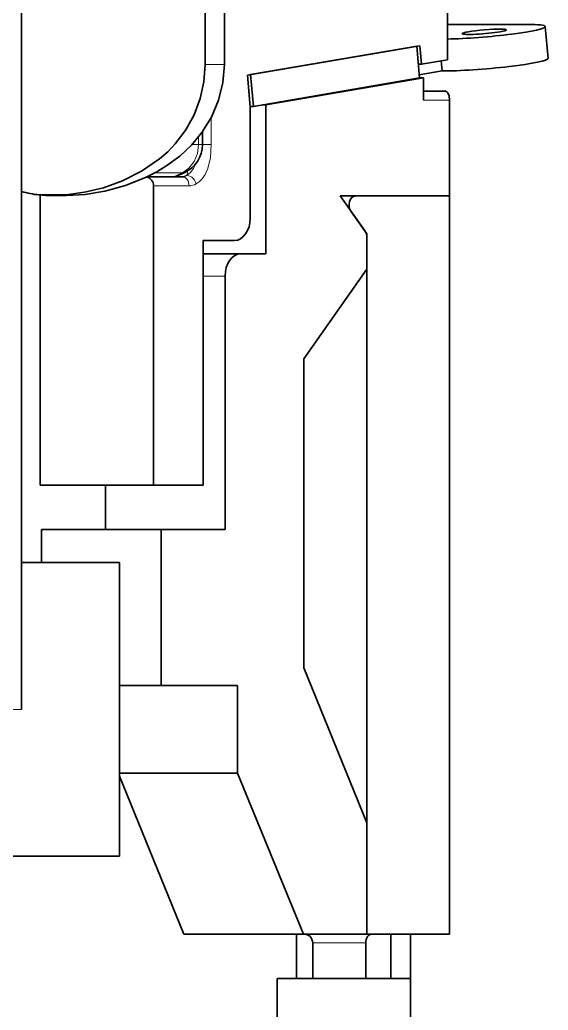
# Model space of a CAD drawing. Extents: x 386 to 1062, y 188 to 634.
# Drawn here: x 594.23 to 606.11, y 594.55 to 616.81 of the extents above; entities that cross this region are included whole.
import ezdxf

# ---------------------------------------------------------------- set-up
doc = ezdxf.new("R2010")
doc.units = 0

msp = doc.modelspace()

# ---------------------------------------------------------------- linework, layer by layer
at = {"color": 7, "lineweight": 35, "ltscale": 0.412585}
msp.add_line((598.398, 615.805), (598.427, 632.309), dxfattribs=at)
at = {"color": 7, "lineweight": 35, "ltscale": 0.412557}
msp.add_line((598.854, 632.309), (598.83, 615.807), dxfattribs=at)
at = {"color": 7, "lineweight": 35}
for p, q in [((594.271, 630.309), (594.271, 601.309)), ((600.016, 499.759), (600.016, 595.259)), ((603.016, 499.759), (603.016, 595.259))]:
    msp.add_line(p, q, dxfattribs=at)
at = {"color": 7, "lineweight": 35, "ltscale": 0.049144}
msp.add_line((603.85, 617.877), (603.85, 615.911), dxfattribs=at)
at = {"color": 7, "lineweight": 35, "ltscale": 0.044902}
msp.add_line((605.642, 616.705), (603.846, 616.705), dxfattribs=at)
at = {"color": 7, "lineweight": 35, "ltscale": 0.017936}
msp.add_line((606.047, 616.657), (606.108, 615.942), dxfattribs=at)
at = {"color": 7, "lineweight": 35, "ltscale": 0.098305}
msp.add_line((603.227, 616.227), (599.351, 615.564), dxfattribs=at)
at = {"color": 7, "lineweight": 35, "ltscale": 0.094745}
for p, q in [((599.421, 615.576), (603.157, 616.215)), ((599.482, 614.861), (603.218, 615.501))]:
    msp.add_line(p, q, dxfattribs=at)
at = {"color": 7, "lineweight": 35, "ltscale": 0.017935}
for p, q in [((603.157, 616.215), (603.218, 615.501)), ((599.412, 614.849), (599.351, 615.564)), ((599.421, 615.576), (599.482, 614.861))]:
    msp.add_line(p, q, dxfattribs=at)
at = {"color": 7, "lineweight": 35, "ltscale": 0.010463}
msp.add_line((603.262, 615.81), (603.227, 616.227), dxfattribs=at)
at = {"color": 7, "lineweight": 13, "ltscale": 0.010783}
msp.add_line((598.83, 615.805), (598.398, 615.805), dxfattribs=at)
at = {"color": 7, "lineweight": 35, "ltscale": 2.74658e-05}
msp.add_line((598.83, 615.805), (598.83, 615.807), dxfattribs=at)
at = {"color": 7, "lineweight": 35, "ltscale": 0.001781}
for p, q in [((603.191, 615.81), (603.262, 615.81)), ((599.482, 614.861), (599.411, 614.861))]:
    msp.add_line(p, q, dxfattribs=at)
at = {"color": 7, "lineweight": 35, "ltscale": 0.014891}
msp.add_line((603.85, 615.911), (603.262, 615.81), dxfattribs=at)
at = {"color": 7, "lineweight": 35, "ltscale": 0.005677}
msp.add_line((603.705, 615.886), (603.724, 615.66), dxfattribs=at)
at = {"color": 7, "lineweight": 35, "ltscale": 0.013002}
msp.add_line((603.212, 615.572), (603.724, 615.66), dxfattribs=at)
at = {"color": 7, "lineweight": 35, "ltscale": 0.089853}
msp.add_line((599.766, 614.898), (603.308, 615.504), dxfattribs=at)
at = {"color": 7, "lineweight": 35, "ltscale": 0.002271}
msp.add_line((603.217, 615.504), (603.308, 615.504), dxfattribs=at)
at = {"color": 7, "lineweight": 35, "ltscale": 0.0125}
msp.add_line((603.308, 615.004), (603.308, 615.504), dxfattribs=at)
at = {"color": 7, "lineweight": 35, "ltscale": 0.012424}
msp.add_line((603.308, 615.204), (603.805, 615.204), dxfattribs=at)
at = {"color": 7, "lineweight": 35, "ltscale": 0.001768}
msp.add_line((599.695, 614.898), (599.766, 614.898), dxfattribs=at)
at = {"color": 7, "lineweight": 35, "ltscale": 0.08371}
msp.add_line((599.766, 614.898), (599.766, 611.549), dxfattribs=at)
at = {"color": 7, "lineweight": 13, "ltscale": 0.014597}
msp.add_line((603.308, 615.004), (603.892, 615.004), dxfattribs=at)
at = {"color": 7, "lineweight": 35, "ltscale": 0.028195}
msp.add_line((603.892, 615.004), (603.892, 613.876), dxfattribs=at)
at = {"color": 7, "lineweight": 35, "ltscale": 0.049762}
msp.add_line((599.412, 612.859), (599.412, 614.849), dxfattribs=at)
at = {"color": 7, "lineweight": 13, "ltscale": 0.015303}
msp.add_line((598.537, 614.003), (598.537, 614.615), dxfattribs=at)
at = {"color": 7, "lineweight": 35, "ltscale": 0.007208}
msp.add_line((598.338, 614.291), (598.338, 614.003), dxfattribs=at)
at = {"color": 7, "lineweight": 13, "ltscale": 0.003722}
msp.add_line((598.101, 614.003), (598.25, 614.003), dxfattribs=at)
at = {"color": 7, "lineweight": 13, "ltscale": 0.004297}
msp.add_line((598.25, 614.003), (598.25, 614.175), dxfattribs=at)
at = {"color": 7, "lineweight": 13, "ltscale": 0.002197}
msp.add_line((598.25, 614.003), (598.338, 614.003), dxfattribs=at)
at = {"color": 7, "lineweight": 13, "ltscale": 0.004976}
msp.add_line((598.537, 614.003), (598.338, 614.003), dxfattribs=at)
at = {"color": 7, "lineweight": 35, "ltscale": 0.025674}
msp.add_line((603.892, 612.849), (603.892, 613.876), dxfattribs=at)
at = {"color": 7, "lineweight": 13, "ltscale": 0.015613}
msp.add_line((597.266, 613.368), (597.89, 613.368), dxfattribs=at)
at = {"color": 7, "lineweight": 35, "ltscale": 0.003412}
msp.add_line((597.087, 613.277), (597.223, 613.277), dxfattribs=at)
at = {"color": 7, "lineweight": 35, "ltscale": 0.01682}
msp.add_line((597.896, 613.277), (597.223, 613.277), dxfattribs=at)
at = {"color": 7, "lineweight": 13, "ltscale": 0.000480429}
msp.add_line((597.967, 613.299), (597.95, 613.291), dxfattribs=at)
at = {"color": 7, "lineweight": 35, "ltscale": 0.01525}
msp.add_line((594.663, 612.873), (595.273, 612.873), dxfattribs=at)
at = {"color": 7, "lineweight": 35, "ltscale": 0.000694476}
msp.add_line((594.691, 612.87), (594.663, 612.873), dxfattribs=at)
at = {"color": 7, "lineweight": 35, "ltscale": 0.000289917}
msp.add_line((594.692, 612.859), (594.692, 612.87), dxfattribs=at)
at = {"color": 7, "lineweight": 13, "ltscale": 0.00318}
msp.add_line((597.237, 613.077), (597.365, 613.077), dxfattribs=at)
at = {"color": 7, "lineweight": 35, "ltscale": 0.005461}
msp.add_line((597.237, 612.859), (597.237, 613.077), dxfattribs=at)
at = {"color": 7, "lineweight": 13, "ltscale": 0.01682}
msp.add_line((598.037, 613.077), (597.365, 613.077), dxfattribs=at)
at = {"color": 7, "lineweight": 35, "ltscale": 0.162738}
for p, q in [((594.692, 606.349), (594.692, 612.859)), ((597.237, 606.349), (597.237, 612.859))]:
    msp.add_line(p, q, dxfattribs=at)
at = {"color": 7, "lineweight": 35, "ltscale": 0.007999}
msp.add_line((595.277, 612.859), (594.957, 612.859), dxfattribs=at)
at = {"color": 7, "lineweight": 35, "ltscale": 0.012738}
msp.add_line((599.412, 612.859), (599.412, 612.349), dxfattribs=at)
at = {"color": 7, "lineweight": 35, "ltscale": 0.008536}
msp.add_line((601.777, 612.849), (601.435, 612.849), dxfattribs=at)
at = {"color": 7, "lineweight": 35, "ltscale": 0.024188}
msp.add_line((601.435, 612.849), (601.994, 612.059), dxfattribs=at)
at = {"color": 7, "lineweight": 35, "ltscale": 0.061417}
msp.add_line((603.892, 612.849), (601.435, 612.849), dxfattribs=at)
at = {"color": 7, "lineweight": 35, "ltscale": 0.052881}
msp.add_line((603.892, 612.849), (601.777, 612.849), dxfattribs=at)
at = {"color": 7, "lineweight": 35, "ltscale": 0.414761}
msp.add_line((603.892, 596.259), (603.892, 612.849), dxfattribs=at)
at = {"color": 7, "lineweight": 35, "ltscale": 0.015526}
msp.add_line((601.677, 612.508), (602.035, 612.001), dxfattribs=at)
at = {"color": 7, "lineweight": 35, "ltscale": 0.000317383}
msp.add_line((602.035, 612.001), (602.023, 612.001), dxfattribs=at)
at = {"color": 7, "lineweight": 35, "ltscale": 0.393549}
msp.add_line((602.035, 596.259), (602.035, 612.001), dxfattribs=at)
at = {"color": 7, "lineweight": 35, "ltscale": 0.1375}
msp.add_line((598.351, 606.349), (598.351, 611.849), dxfattribs=at)
at = {"color": 7, "lineweight": 35, "ltscale": 0.017677}
msp.add_line((599.059, 611.849), (598.351, 611.849), dxfattribs=at)
at = {"color": 7, "lineweight": 35, "ltscale": 0.017929}
msp.add_line((602.035, 611.201), (602.035, 611.918), dxfattribs=at)
at = {"color": 7, "lineweight": 35, "ltscale": 0.021213}
msp.add_line((599.2, 611.549), (598.351, 611.549), dxfattribs=at)
at = {"color": 7, "lineweight": 35, "ltscale": 0.014143}
msp.add_line((599.2, 611.549), (599.766, 611.549), dxfattribs=at)
at = {"color": 7, "lineweight": 35, "ltscale": 0.061542}
msp.add_line((600.614, 609.191), (602.035, 611.201), dxfattribs=at)
at = {"color": 7, "lineweight": 13, "ltscale": 0.012375}
msp.add_line((598.846, 611.049), (598.351, 611.049), dxfattribs=at)
at = {"color": 7, "lineweight": 35, "ltscale": 0.1425}
msp.add_line((598.846, 605.349), (598.846, 611.049), dxfattribs=at)
at = {"color": 7, "lineweight": 35, "ltscale": 0.173764}
msp.add_line((600.614, 609.191), (600.614, 602.24), dxfattribs=at)
at = {"color": 7, "lineweight": 35, "ltscale": 0.025906}
msp.add_line((594.692, 606.349), (595.728, 606.349), dxfattribs=at)
at = {"color": 7, "lineweight": 35, "ltscale": 0.037733}
msp.add_line((597.237, 606.349), (595.728, 606.349), dxfattribs=at)
at = {"color": 7, "lineweight": 35, "ltscale": 0.025}
for p, q in [((596.159, 605.349), (596.159, 606.349)), ((600.455, 596.259), (600.455, 595.259)), ((602.576, 596.259), (602.576, 595.259)), ((603.016, 596.259), (603.016, 595.259))]:
    msp.add_line(p, q, dxfattribs=at)
at = {"color": 7, "lineweight": 35, "ltscale": 0.02785}
msp.add_line((598.351, 606.349), (597.237, 606.349), dxfattribs=at)
at = {"color": 7, "lineweight": 35, "ltscale": 0.026971}
msp.add_line((595.799, 605.349), (594.72, 605.349), dxfattribs=at)
at = {"color": 7, "lineweight": 35, "ltscale": 0.018512}
msp.add_line((594.72, 604.609), (594.72, 605.349), dxfattribs=at)
at = {"color": 7, "lineweight": 35, "ltscale": 0.040204}
msp.add_line((597.407, 605.349), (595.799, 605.349), dxfattribs=at)
at = {"color": 7, "lineweight": 35, "ltscale": 0.035988}
msp.add_line((597.407, 605.349), (598.846, 605.349), dxfattribs=at)
at = {"color": 7, "lineweight": 35, "ltscale": 0.0875}
msp.add_line((597.407, 601.849), (597.407, 605.349), dxfattribs=at)
at = {"color": 7, "lineweight": 35, "ltscale": 0.055}
for p, q in [((594.271, 604.609), (596.471, 604.609)), ((594.271, 598.009), (596.471, 598.009)), ((594.271, 598.009), (596.471, 598.009))]:
    msp.add_line(p, q, dxfattribs=at)
at = {"color": 7, "lineweight": 35, "ltscale": 0.0825}
for p, q in [((596.471, 601.309), (596.471, 604.609)), ((596.471, 598.009), (596.471, 601.309))]:
    msp.add_line(p, q, dxfattribs=at)
at = {"color": 7, "lineweight": 35, "ltscale": 0.077499}
msp.add_line((596.471, 599.759), (596.471, 602.859), dxfattribs=at)
at = {"color": 7, "lineweight": 35, "ltscale": 0.094008}
msp.add_line((600.614, 602.24), (602.035, 598.759), dxfattribs=at)
at = {"color": 7, "lineweight": 35, "ltscale": 0.023544}
msp.add_line((596.465, 601.849), (597.407, 601.849), dxfattribs=at)
at = {"color": 7, "lineweight": 35, "ltscale": 0.043059}
msp.add_line((599.129, 601.849), (597.407, 601.849), dxfattribs=at)
at = {"color": 7, "lineweight": 35, "ltscale": 0.049294}
msp.add_line((599.129, 599.878), (599.129, 601.849), dxfattribs=at)
at = {"color": 7, "lineweight": 13, "ltscale": 0.060001}
msp.add_line((591.871, 601.309), (594.271, 601.309), dxfattribs=at)
at = {"color": 7, "lineweight": 35, "ltscale": 0.066464}
msp.add_line((599.129, 599.878), (596.471, 599.878), dxfattribs=at)
at = {"color": 7, "lineweight": 35, "ltscale": 0.095836}
msp.add_line((597.92, 596.259), (596.471, 599.808), dxfattribs=at)
at = {"color": 7, "lineweight": 35, "ltscale": 0.097717}
msp.add_line((600.607, 596.259), (599.129, 599.878), dxfattribs=at)
at = {"color": 7, "lineweight": 35, "ltscale": 0.0625}
msp.add_line((602.035, 596.259), (602.035, 598.759), dxfattribs=at)
at = {"color": 7, "lineweight": 35, "ltscale": 0.060001}
msp.add_line((591.871, 598.009), (594.271, 598.009), dxfattribs=at)
at = {"color": 7, "lineweight": 35, "ltscale": 0.067175}
for p, q in [((600.607, 596.259), (597.92, 596.259)), ((599.348, 596.259), (602.035, 596.259))]:
    msp.add_line(p, q, dxfattribs=at)
at = {"color": 7, "lineweight": 35, "ltscale": 0.035721}
msp.add_line((602.035, 596.259), (600.607, 596.259), dxfattribs=at)
at = {"color": 7, "lineweight": 35, "ltscale": 0.046417}
msp.add_line((603.892, 596.259), (602.035, 596.259), dxfattribs=at)
at = {"color": 7, "lineweight": 35, "ltscale": 0.02}
for p, q in [((600.816, 596.059), (600.816, 595.259)), ((602.011, 596.059), (602.011, 595.259))]:
    msp.add_line(p, q, dxfattribs=at)
at = {"color": 7, "lineweight": 13, "ltscale": 0.029875}
msp.add_line((600.816, 596.059), (602.011, 596.059), dxfattribs=at)
at = {"color": 7, "lineweight": 35, "ltscale": 0.075}
msp.add_line((603.016, 595.259), (600.016, 595.259), dxfattribs=at)
at = {"color": 7, "lineweight": 35, "ltscale": 0.014142}
msp.add_line((602.011, 595.259), (602.576, 595.259), dxfattribs=at)
at = {"color": 7, "lineweight": 35, "ltscale": 0.010983}
msp.add_line((602.576, 595.259), (603.016, 595.259), dxfattribs=at)
at = {"color": 7, "lineweight": 35}
for points in [[(598.398, 615.805), (598.37, 615.418), (598.288, 615.039), (598.151, 614.674), (597.963, 614.332), (597.726, 614.021), (597.556, 613.843), (597.372, 613.681), (596.97, 613.403), (596.539, 613.187), (596.111, 613.034), (595.685, 612.931), (595.273, 612.873)], [(595.277, 612.859), (595.698, 612.883), (596.146, 612.958), (596.61, 613.086), (597.074, 613.271), (597.31, 613.393), (597.539, 613.532), (597.829, 613.747), (598.093, 613.994), (598.325, 614.273), (598.541, 614.623), (598.7, 615.001), (598.797, 615.398), (598.83, 615.805)], [(603.892, 615.004), (603.882, 615.101), (603.854, 615.171), (603.834, 615.193), (603.805, 615.204)]]:
    msp.add_lwpolyline(points, dxfattribs=at)
at = {"color": 7, "lineweight": 13}
for points in [[(598.25, 614.003), (598.224, 613.804), (598.148, 613.621), (598.035, 613.475), (597.89, 613.368)], [(598.537, 614.003), (598.518, 613.716), (598.458, 613.465), (598.397, 613.33), (598.336, 613.239), (598.262, 613.164), (598.196, 613.119)], [(598.19, 613.578), (598.134, 613.466), (598.059, 613.369), (597.967, 613.299)]]:
    msp.add_lwpolyline(points, dxfattribs=at)
at = {"color": 7, "lineweight": 35}
for centre, radius, start, end in [((597.633, 614.01), 0.705, 294.6586, 359.4551), ((596.422, 616.597), 3.563, 291.2617, 294.9965), ((597.038, 613.079), 0.2, 359.4684, 77.8185), ((597.892, 613.409), 0.132, 271.8694, 296.1811), ((594.85, 614.863), 1.998, 253.1474, 264.637), ((594.85, 614.863), 1.998, 253.1474, 264.637), ((594.951, 615.763), 2.904, 264.3174, 270.1295), ((594.952, 616.453), 3.594, 270.0872, 275.1293), ((600.616, 596.059), 0.2, 360, 90)]:
    msp.add_arc(centre, radius, start, end, dxfattribs=at)
at = {"color": 7, "lineweight": 13}
for centre, radius, start, end in [((596.434, 616.396), 3.36, 291.8256, 295.6801), ((597.909, 613.415), 0.05, 247.9854, 291.8885), ((598.033, 613.413), 0.336, 270.819, 299.0918)]:
    msp.add_arc(centre, radius, start, end, dxfattribs=at)
at = {"color": 7, "lineweight": 35}
for centre, major_axis, ratio, start_param, end_param in [((604.677, 616.54), (-1.37, -0.117), 0.08496, 0.915471, 3.141676), ((604.677, 616.54), (-1.37, -0.117), 0.08496, 3.141676, 3.923355), ((604.677, 616.54), (-0.498, -0.043), 0.08496, 3.141615, 6.283207), ((604.677, 616.54), (-0.498, -0.043), 0.08496, 0.000022, 2.352559), ((604.677, 616.54), (-0.498, -0.043), 0.08496, 2.352559, 3.141615), ((604.738, 615.825), (-1.37, -0.117), 0.08496, 0.730832, 3.141676), ((601.777, 612.649), (0, 0.2), 0.707107, 0, 2.356194), ((599.059, 612.349), (0, -0.5), 0.707107, 0, 1.570796), ((601.894, 611.918), (0, 0.2), 0.707107, 4.712389, 5.497787), ((599.2, 611.049), (0, 0.5), 0.707107, 0, 1.570796), ((602.152, 596.059), (0, -0.2), 0.707107, 3.141593, 4.712389)]:
    msp.add_ellipse(centre, major_axis=major_axis, ratio=ratio, start_param=start_param, end_param=end_param, dxfattribs=at)
at = {"color": 7, "lineweight": 13}
for centre, major_axis, ratio, start_param, end_param in [((597.801, 613.64), (0.161, -0.344), 0.355319, 0.046563, 0.683039), ((598.055, 613.119), (0.094, -0.176), 0.661346, 1.230651, 3.083554), ((597.896, 613.077), (0, -0.2), 0.707107, 1.570796, 3.141593)]:
    msp.add_ellipse(centre, major_axis=major_axis, ratio=ratio, start_param=start_param, end_param=end_param, dxfattribs=at)

doc.saveas('drawing.dxf')
